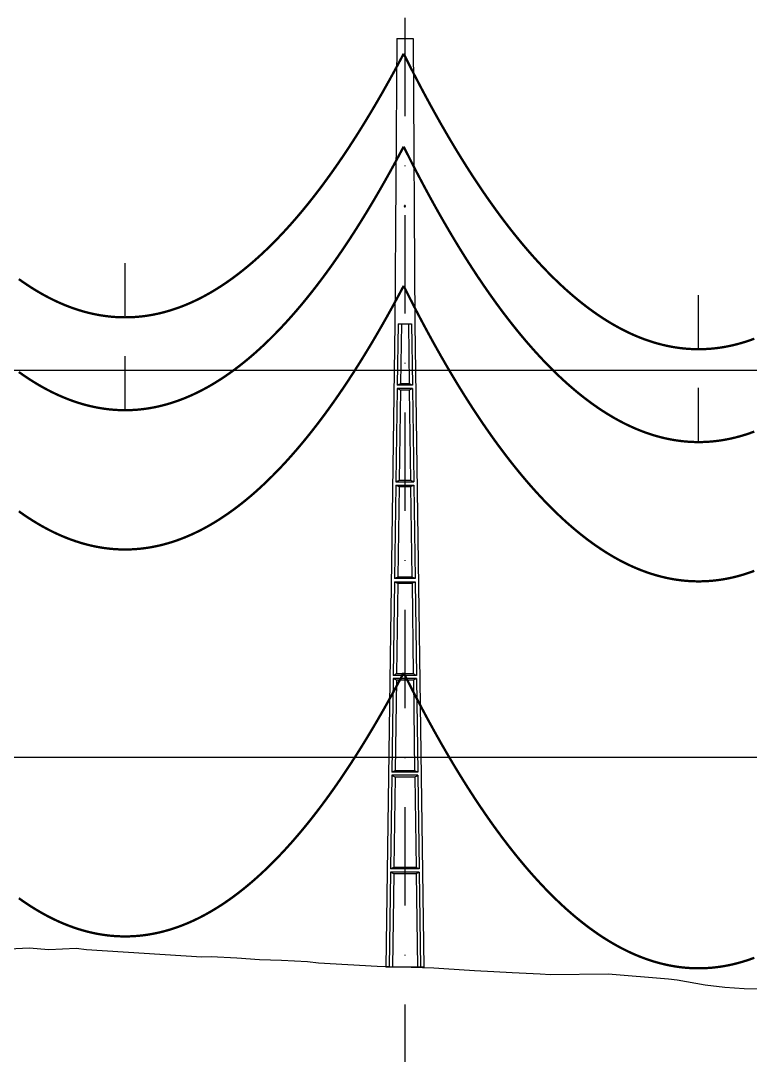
# Model space of a CAD drawing. Header units: metres. Extents: x -121 to 9872, y 3505 to 10721.
# Drawn here: x 7261 to 7355.3, y 6238.4 to 6372.1 of the extents above; entities that cross this region are included whole.
import ezdxf

# ---------------------------------------------------------------- set-up
doc = ezdxf.new("R2010")
doc.units = ezdxf.units.M
doc.linetypes.add('DASHDOT', pattern=[25.4, 12.7, -6.35, 0, -6.35])
doc.linetypes.add('DASHED', pattern=[0.75, 0.5, -0.25])
for name, color, linetype in [('C-ROAD-PROF', 2, 'DASHED'), ('CON-EOL- FO', 101, 'Continuous'), ('CON-EOL- PROJEÇÃO', 22, 'Continuous'), ('CON-EOL-CA ARBUTUS', 144, 'Continuous'), ('GRID', 253, 'Continuous'), ('POSTE DT', 7, 'Continuous')]:
    doc.layers.add(name, color=color, linetype=linetype)

# ---------------------------------------------------------------- blocks, each defined once
blk = doc.blocks.new('*U1')
at = {"layer": 'POSTE DT', "extrusion": (0, 1, 0)}
for p, q in [((-3.31, 378.23), (-4.05, 262)), ((-3.31, 378.23), (3.31, 378.23)), ((3.31, 378.23), (4.06, 262)), ((-4.05, 262), (-7.72, 0)), ((-4.05, 262), (-4.05, 262)), ((-2.73, 262), (-3.08, 237.05)), ((-2.73, 262), (2.75, 262)), ((-1.42, 262), (-1.77, 237.57)), ((1.43, 262), (1.77, 237.57)), ((2.75, 262), (3.1, 237.05)), ((4.06, 262), (7.72, 0)), ((3.1, 237.05), (-3.08, 237.05)), ((-3.1, 235.74), (-3.63, 197.65)), ((3.11, 235.73), (-3.1, 235.74)), ((-1.8, 235.21), (-2.32, 198.19)), ((1.8, 235.21), (2.32, 198.19)), ((3.11, 235.73), (3.65, 197.65)), ((-3.65, 196.34), (-4.19, 158.25)), ((-2.35, 195.8), (-2.87, 158.8)), ((2.35, 195.8), (2.87, 158.8)), ((3.66, 196.34), (4.2, 158.25)), ((-4.21, 156.94), (-4.74, 118.85)), ((-2.9, 156.39), (-3.42, 119.41)), ((2.91, 156.39), (3.42, 119.41)), ((4.21, 156.94), (4.75, 118.85)), ((4.75, 118.85), (-4.74, 118.85)), ((-4.76, 117.54), (-5.29, 79.45)), ((4.77, 117.54), (-4.76, 117.54)), ((-3.46, 116.98), (-3.97, 80.02)), ((3.46, 116.98), (3.98, 80.02)), ((4.77, 117.54), (5.3, 79.45)), ((-5.31, 78.14), (-5.85, 40.06)), ((5.32, 78.14), (-5.31, 78.14)), ((5.3, 79.45), (-5.29, 79.45)), ((-4.01, 77.57), (-4.53, 40.63)), ((4.01, 77.57), (4.53, 40.63)), ((5.32, 78.14), (5.85, 40.06)), ((-5.86, 38.74), (-6.41, 0)), ((5.87, 38.74), (-5.86, 38.74)), ((5.85, 40.06), (-5.85, 40.06)), ((-4.56, 38.17), (-5.1, 0)), ((4.56, 38.17), (5.1, 0)), ((5.87, 38.74), (6.41, 0)), ((-6.41, 0), (-7.72, 0)), ((-5.1, 0), (-6.41, 0)), ((5.1, 0), (-5.1, 0)), ((6.41, 0), (5.1, 0)), ((7.72, 0), (6.41, 0))]:
    blk.add_line(p, q, dxfattribs=at)
at = {"layer": 'POSTE DT', "ltscale": 3}
for points in [[(-3.65, 196.34), (3.66, 196.34)], [(-3.63, 197.65), (3.65, 197.65)], [(-4.21, 156.94), (4.21, 156.94)], [(4.2, 158.25), (-4.19, 158.25)]]:
    blk.add_lwpolyline(points, dxfattribs=at)
at = {"layer": 'POSTE DT'}
for points, knots in [([(0.25, 309.94), (0.25, 309.93), (0.25, 309.93), (0.25, 309.92), (0.25, 309.91), (0.25, 309.9), (0.25, 309.89), (0.24, 309.85), (0.22, 309.82), (0.19, 309.77), (0.16, 309.74), (0.11, 309.71), (0.08, 309.7), (0.01, 309.68), (-0.02, 309.68), (-0.08, 309.7), (-0.11, 309.71), (-0.16, 309.74), (-0.18, 309.76), (-0.21, 309.8), (-0.22, 309.82), (-0.24, 309.85), (-0.24, 309.87), (-0.25, 309.89), (-0.25, 309.9), (-0.25, 309.92), (-0.25, 309.92), (-0.25, 309.93), (-0.25, 309.94), (-0.25, 309.95), (-0.25, 309.95), (-0.25, 309.96), (-0.25, 309.97), (-0.24, 310), (-0.23, 310.02), (-0.21, 310.07), (-0.2, 310.09), (-0.15, 310.14), (-0.13, 310.15), (-0.07, 310.18), (-0.03, 310.19), (0.03, 310.19), (0.06, 310.18), (0.12, 310.16), (0.14, 310.14), (0.18, 310.11), (0.2, 310.09), (0.21, 310.06), (0.22, 310.05), (0.23, 310.04), (0.24, 310.01), (0.24, 309.99), (0.25, 309.97), (0.25, 309.96), (0.25, 309.95), (0.25, 309.94), (0.25, 309.94), (0.25, 309.94), (0.25, 309.94)], [-54.728303, -54.728303, -54.728303, -54.728303, -54.309038, -54.309038, -53.647169, -53.647169, -52.532885, -52.532885, -48.86224, -48.86224, -45.282765, -45.282765, -41.52867, -41.52867, -37.867486, -37.867486, -34.454589, -34.454589, -31.301423, -31.301423, -28.48103, -28.48103, -26.961755, -26.961755, -25.7544, -25.7544, -25.136228, -25.136228, -24.64409, -24.64409, -24.094201, -24.094201, -23.191199, -23.191199, -20.494482, -20.494482, -17.342863, -17.342863, -13.645538, -13.645538, -9.835989, -9.835989, -6.296781, -6.296781, -3.005029, -3.005029, 0, 0, 0, 1.527594, 1.527594, 3.697216, 3.697216, 4.489727, 4.489727, 5.01438, 5.01438, 5.095313, 5.095313, 5.095313, 5.095313]), ([(-1.77, 237.57), (-1.99, 237.49), (-2.21, 237.4), (-2.64, 237.22), (-2.86, 237.14), (-3.08, 237.05)], [0, 0, 0, 0, 56.660495, 56.660495, 113.412826, 113.412826, 113.412826, 113.412826]), ([(1.77, 237.57), (1.18, 237.57), (0.59, 237.57), (-0.59, 237.57), (-1.18, 237.57), (-1.77, 237.57)], [0, 0, 0, 0, 67.306894, 67.306894, 134.614447, 134.614447, 134.614447, 134.614447]), ([(3.1, 237.05), (2.87, 237.14), (2.65, 237.23), (2.21, 237.4), (1.99, 237.49), (1.77, 237.57)], [0, 0, 0, 0, 56.738948, 56.738948, 113.38731, 113.38731, 113.38731, 113.38731]), ([(-3.1, 235.74), (-2.88, 235.65), (-2.67, 235.56), (-2.23, 235.39), (-2.02, 235.3), (-1.8, 235.21)], [0.055576, 0.055576, 0.055576, 0.055576, 56.767409, 56.767409, 113.50757, 113.50757, 113.50757, 113.50757]), ([(-1.8, 235.21), (-1.2, 235.21), (-0.6, 235.21), (0.6, 235.21), (1.2, 235.21), (1.8, 235.21)], [0, 0, 0, 0, 68.567797, 68.567797, 137.136247, 137.136247, 137.136247, 137.136247]), ([(1.8, 235.21), (2.02, 235.3), (2.24, 235.38), (2.68, 235.56), (2.89, 235.65), (3.11, 235.73)], [0, 0, 0, 0, 56.845349, 56.845349, 113.599799, 113.599799, 113.599799, 113.599799]), ([(-2.32, 198.19), (-2.54, 198.1), (-2.76, 198.01), (-3.2, 197.83), (-3.41, 197.74), (-3.63, 197.65)], [0, 0, 0, 0, 63.412073, 63.412073, 126.777421, 126.777421, 126.777421, 126.777421]), ([(2.32, 198.19), (1.55, 198.19), (0.77, 198.19), (-0.77, 198.19), (-1.55, 198.19), (-2.32, 198.19)], [0, 0, 0, 0, 88.31008, 88.31008, 176.620652, 176.620652, 176.620652, 176.620652]), ([(3.65, 197.65), (3.43, 197.74), (3.2, 197.83), (2.76, 198.01), (2.54, 198.1), (2.32, 198.19)], [0, 0, 0, 0, 63.488119, 63.488119, 126.880939, 126.880939, 126.880939, 126.880939]), ([(-3.65, 196.34), (-3.43, 196.25), (-3.22, 196.16), (-2.78, 195.98), (-2.57, 195.89), (-2.35, 195.8)], [0.054307, 0.054307, 0.054307, 0.054307, 63.527131, 63.527131, 127.063246, 127.063246, 127.063246, 127.063246]), ([(-2.35, 195.8), (-1.57, 195.8), (-0.78, 195.8), (0.79, 195.8), (1.57, 195.8), (2.35, 195.8)], [0, 0, 0, 0, 89.585713, 89.585713, 179.17191, 179.17191, 179.17191, 179.17191]), ([(2.35, 195.8), (2.57, 195.89), (2.79, 195.98), (3.23, 196.16), (3.45, 196.25), (3.66, 196.34)], [0, 0, 0, 0, 63.60246, 63.60246, 127.109696, 127.109696, 127.109696, 127.109696]), ([(-4.21, 156.94), (-3.99, 156.85), (-3.77, 156.75), (-3.34, 156.57), (-3.12, 156.48), (-2.9, 156.39)], [0.053423, 0.053423, 0.053423, 0.053423, 70.429742, 70.429742, 140.90167, 140.90167, 140.90167, 140.90167]), ([(-2.87, 158.8), (-3.09, 158.71), (-3.31, 158.62), (-3.75, 158.43), (-3.97, 158.34), (-4.19, 158.25)], [0, 0, 0, 0, 70.301707, 70.301707, 140.590947, 140.590947, 140.590947, 140.590947]), ([(-2.9, 156.39), (-1.94, 156.39), (-0.97, 156.39), (0.97, 156.39), (1.94, 156.39), (2.91, 156.39)], [0, 0, 0, 0, 110.60219, 110.60219, 221.20473, 221.20473, 221.20473, 221.20473]), ([(2.87, 158.8), (1.92, 158.8), (0.96, 158.8), (-0.96, 158.8), (-1.91, 158.8), (-2.87, 158.8)], [0, 0, 0, 0, 109.314454, 109.314454, 218.629264, 218.629264, 218.629264, 218.629264]), ([(4.2, 158.25), (3.98, 158.34), (3.76, 158.44), (3.31, 158.62), (3.09, 158.71), (2.87, 158.8)], [0, 0, 0, 0, 70.379198, 70.379198, 140.659718, 140.659718, 140.659718, 140.659718]), ([(2.91, 156.39), (3.12, 156.48), (3.34, 156.57), (3.78, 156.75), (4, 156.85), (4.21, 156.94)], [0, 0, 0, 0, 70.506649, 70.506649, 140.914701, 140.914701, 140.914701, 140.914701]), ([(-3.42, 119.41), (-3.64, 119.32), (-3.86, 119.23), (-4.3, 119.04), (-4.52, 118.95), (-4.74, 118.85)], [0, 0, 0, 0, 77.299547, 77.299547, 154.618634, 154.618634, 154.618634, 154.618634]), ([(3.42, 119.41), (2.28, 119.41), (1.14, 119.41), (-1.14, 119.41), (-2.28, 119.41), (-3.42, 119.41)], [0, 0, 0, 0, 130.319901, 130.319901, 260.640046, 260.640046, 260.640046, 260.640046]), ([(4.75, 118.85), (4.53, 118.95), (4.31, 119.04), (3.87, 119.23), (3.64, 119.32), (3.42, 119.41)], [0, 0, 0, 0, 77.381597, 77.381597, 154.66183, 154.66183, 154.66183, 154.66183]), ([(-4.76, 117.54), (-4.54, 117.45), (-4.32, 117.35), (-3.89, 117.17), (-3.67, 117.07), (-3.46, 116.98)], [0.052784, 0.052784, 0.052784, 0.052784, 77.438432, 77.438432, 154.950301, 154.950301, 154.950301, 154.950301]), ([(-3.46, 116.98), (-2.3, 116.98), (-1.15, 116.98), (1.15, 116.98), (2.31, 116.98), (3.46, 116.98)], [0, 0, 0, 0, 131.617604, 131.617604, 263.235447, 263.235447, 263.235447, 263.235447]), ([(3.46, 116.98), (3.68, 117.07), (3.89, 117.17), (4.33, 117.35), (4.55, 117.45), (4.77, 117.54)], [0, 0, 0, 0, 77.520013, 77.520013, 154.938747, 154.938747, 154.938747, 154.938747]), ([(-5.31, 78.14), (-5.09, 78.05), (-4.88, 77.95), (-4.44, 77.76), (-4.23, 77.67), (-4.01, 77.57)], [0.052308, 0.052308, 0.052308, 0.052308, 84.527725, 84.527725, 169.158824, 169.158824, 169.158824, 169.158824]), ([(-3.97, 80.02), (-4.19, 79.93), (-4.41, 79.83), (-4.85, 79.64), (-5.07, 79.55), (-5.29, 79.45)], [0, 0, 0, 0, 84.379671, 84.379671, 168.809376, 168.809376, 168.809376, 168.809376]), ([(-4.01, 77.57), (-2.67, 77.57), (-1.34, 77.57), (1.34, 77.57), (2.67, 77.57), (4.01, 77.57)], [0, 0, 0, 0, 152.632212, 152.632212, 305.264569, 305.264569, 305.264569, 305.264569]), ([(3.98, 80.02), (2.65, 80.02), (1.33, 80.02), (-1.32, 80.02), (-2.65, 80.02), (-3.97, 80.02)], [0, 0, 0, 0, 151.326157, 151.326157, 302.652465, 302.652465, 302.652465, 302.652465]), ([(5.3, 79.45), (5.08, 79.55), (4.86, 79.64), (4.42, 79.83), (4.2, 79.93), (3.98, 80.02)], [0, 0, 0, 0, 84.46863, 84.46863, 168.833721, 168.833721, 168.833721, 168.833721]), ([(4.01, 77.57), (4.23, 77.67), (4.45, 77.76), (4.88, 77.95), (5.1, 78.05), (5.32, 78.14)], [0, 0, 0, 0, 84.616316, 84.616316, 169.129178, 169.129178, 169.129178, 169.129178]), ([(-5.86, 38.74), (-5.65, 38.65), (-5.43, 38.55), (-5, 38.36), (-4.78, 38.26), (-4.56, 38.17)], [0.026524, 0.026524, 0.026524, 0.026524, 91.679563, 91.679563, 183.466041, 183.466041, 183.466041, 183.466041]), ([(-4.53, 40.63), (-4.75, 40.53), (-4.97, 40.44), (-5.41, 40.25), (-5.63, 40.15), (-5.85, 40.06)], [0, 0, 0, 0, 91.523648, 91.523648, 183.126775, 183.126775, 183.126775, 183.126775]), ([(-4.56, 38.17), (-3.04, 38.17), (-1.52, 38.17), (1.52, 38.17), (3.04, 38.17), (4.56, 38.17)], [0, 0, 0, 0, 173.646192, 173.646192, 347.292451, 347.292451, 347.292451, 347.292451]), ([(4.53, 40.63), (3.02, 40.63), (1.51, 40.63), (-1.51, 40.63), (-3.02, 40.63), (-4.53, 40.63)], [0, 0, 0, 0, 172.33304, 172.33304, 344.666151, 344.666151, 344.666151, 344.666151]), ([(5.85, 40.06), (5.63, 40.15), (5.41, 40.25), (4.97, 40.44), (4.75, 40.53), (4.53, 40.63)], [0, 0, 0, 0, 91.621326, 91.621326, 183.137324, 183.137324, 183.137324, 183.137324]), ([(4.56, 38.17), (4.78, 38.26), (5, 38.36), (5.43, 38.55), (5.65, 38.65), (5.87, 38.74)], [0, 0, 0, 0, 91.776928, 91.776928, 183.448614, 183.448614, 183.448614, 183.448614])]:
    blk.add_open_spline(points, degree=3, knots=knots, dxfattribs=at)

msp = doc.modelspace()

# ---------------------------------------------------------------- linework, layer by layer
at = {"layer": 'C-ROAD-PROF', "color": 0, "linetype": 'Continuous', "lineweight": -3}
msp.add_lwpolyline([(7259.55, 6252.165), (7262.12, 6252.324), (7264.667, 6252.114), (7268.177, 6252.261), (7269.507, 6252.091), (7276.975, 6251.607), (7284.419, 6251.135), (7285.642, 6251.188), (7288.925, 6251.029), (7291.851, 6250.812), (7294.707, 6250.732), (7298.075, 6250.549), (7299.471, 6250.359), (7307.046, 6249.961), (7314.368, 6249.729), (7315.673, 6249.661), (7319.649, 6249.4), (7322.127, 6249.262), (7324.502, 6249.127), (7328.11, 6248.962), (7329.443, 6248.882), (7336.915, 6248.954), (7344.702, 6248.299), (7345.819, 6248.187), (7349.44, 6247.551), (7351.963, 6247.221), (7354.442, 6247.061), (7358.068, 6246.99)], dxfattribs=at)
at = {"layer": 'CON-EOL- FO', "const_width": 0.3}
for points in [[(7260.784, 6308.726), (7261.152, 6308.465), (7261.52, 6308.21), (7261.888, 6307.963), (7262.256, 6307.723), (7262.625, 6307.49), (7262.993, 6307.264), (7263.361, 6307.045), (7263.729, 6306.833), (7264.097, 6306.629), (7264.465, 6306.431), (7264.834, 6306.241), (7265.202, 6306.057), (7265.57, 6305.881), (7265.938, 6305.712), (7266.306, 6305.55), (7266.674, 6305.396), (7267.043, 6305.248), (7267.411, 6305.107), (7267.779, 6304.974), (7268.147, 6304.848), (7268.515, 6304.729), (7268.883, 6304.616), (7269.251, 6304.511), (7269.62, 6304.414), (7269.988, 6304.323), (7270.356, 6304.239), (7270.724, 6304.163), (7271.092, 6304.093), (7271.46, 6304.031), (7271.829, 6303.976), (7272.197, 6303.928), (7272.565, 6303.887), (7272.933, 6303.853), (7273.301, 6303.826), (7273.669, 6303.807), (7274.038, 6303.794), (7274.406, 6303.789), (7274.774, 6303.79), (7275.142, 6303.799), (7275.51, 6303.815), (7275.878, 6303.838), (7276.247, 6303.868), (7276.615, 6303.906), (7276.983, 6303.95), (7277.351, 6304.001), (7277.719, 6304.06), (7278.087, 6304.126), (7278.455, 6304.199), (7278.824, 6304.278), (7279.192, 6304.365), (7279.56, 6304.46), (7279.928, 6304.561), (7280.296, 6304.669), (7280.664, 6304.785), (7281.033, 6304.907), (7281.401, 6305.037), (7281.769, 6305.174), (7282.137, 6305.318), (7282.505, 6305.469), (7282.873, 6305.627), (7283.242, 6305.792), (7283.61, 6305.965), (7283.978, 6306.144), (7284.346, 6306.331), (7284.714, 6306.525), (7285.082, 6306.726), (7285.451, 6306.934), (7285.819, 6307.149), (7286.187, 6307.371), (7286.555, 6307.601), (7286.923, 6307.837), (7287.291, 6308.081), (7287.659, 6308.331), (7288.028, 6308.589), (7288.396, 6308.854), (7288.764, 6309.127), (7289.132, 6309.406), (7289.5, 6309.692), (7289.868, 6309.986), (7290.237, 6310.286), (7290.605, 6310.594), (7290.973, 6310.909), (7291.341, 6311.231), (7291.709, 6311.561), (7292.077, 6311.897), (7292.446, 6312.24), (7292.814, 6312.591), (7293.182, 6312.949), (7293.55, 6313.314), (7293.918, 6313.686), (7294.286, 6314.065), (7294.654, 6314.452), (7295.023, 6314.845), (7295.391, 6315.246), (7295.759, 6315.654), (7296.127, 6316.069), (7296.495, 6316.491), (7296.863, 6316.92), (7297.232, 6317.356), (7297.6, 6317.8), (7297.968, 6318.251), (7298.336, 6318.709), (7298.704, 6319.174), (7299.072, 6319.646), (7299.441, 6320.126), (7299.809, 6320.612), (7300.177, 6321.106), (7300.545, 6321.607), (7300.913, 6322.115), (7301.281, 6322.631), (7301.65, 6323.153), (7302.018, 6323.683), (7302.386, 6324.22), (7302.754, 6324.764), (7303.122, 6325.315), (7303.49, 6325.873), (7303.858, 6326.439), (7304.227, 6327.012), (7304.595, 6327.592), (7304.963, 6328.179), (7305.331, 6328.774), (7305.699, 6329.375), (7306.067, 6329.984), (7306.436, 6330.6), (7306.804, 6331.223), (7307.172, 6331.854), (7307.54, 6332.492), (7307.908, 6333.136), (7308.276, 6333.789), (7308.645, 6334.448), (7309.013, 6335.115), (7309.381, 6335.788), (7309.749, 6336.469), (7310.117, 6337.158), (7310.485, 6337.853)], [(7310.485, 6337.853), (7310.853, 6337.116), (7311.222, 6336.387), (7311.59, 6335.664), (7311.958, 6334.949), (7312.326, 6334.241), (7312.694, 6333.54), (7313.062, 6332.847), (7313.431, 6332.16), (7313.799, 6331.481), (7314.167, 6330.81), (7314.535, 6330.145), (7314.903, 6329.488), (7315.271, 6328.838), (7315.64, 6328.195), (7316.008, 6327.559), (7316.376, 6326.93), (7316.744, 6326.309), (7317.112, 6325.695), (7317.48, 6325.088), (7317.849, 6324.489), (7318.217, 6323.896), (7318.585, 6323.311), (7318.953, 6322.733), (7319.321, 6322.162), (7319.689, 6321.598), (7320.057, 6321.042), (7320.426, 6320.493), (7320.794, 6319.951), (7321.162, 6319.416), (7321.53, 6318.888), (7321.898, 6318.368), (7322.266, 6317.854), (7322.635, 6317.348), (7323.003, 6316.849), (7323.371, 6316.357), (7323.739, 6315.873), (7324.107, 6315.395), (7324.475, 6314.925), (7324.844, 6314.462), (7325.212, 6314.006), (7325.58, 6313.557), (7325.948, 6313.115), (7326.316, 6312.681), (7326.684, 6312.254), (7327.052, 6311.833), (7327.421, 6311.42), (7327.789, 6311.015), (7328.157, 6310.616), (7328.525, 6310.224), (7328.893, 6309.84), (7329.261, 6309.463), (7329.63, 6309.093), (7329.998, 6308.73), (7330.366, 6308.374), (7330.734, 6308.025), (7331.102, 6307.684), (7331.47, 6307.349), (7331.839, 6307.022), (7332.207, 6306.702), (7332.575, 6306.389), (7332.943, 6306.083), (7333.311, 6305.784), (7333.679, 6305.493), (7334.048, 6305.208), (7334.416, 6304.931), (7334.784, 6304.661), (7335.152, 6304.398), (7335.52, 6304.142), (7335.888, 6303.893), (7336.256, 6303.652), (7336.625, 6303.417), (7336.993, 6303.19), (7337.361, 6302.969), (7337.729, 6302.756), (7338.097, 6302.55), (7338.465, 6302.351), (7338.834, 6302.159), (7339.202, 6301.975), (7339.57, 6301.797), (7339.938, 6301.627), (7340.306, 6301.463), (7340.674, 6301.307), (7341.043, 6301.158), (7341.411, 6301.016), (7341.779, 6300.881), (7342.147, 6300.753), (7342.515, 6300.633), (7342.883, 6300.519), (7343.251, 6300.413), (7343.62, 6300.314), (7343.988, 6300.221), (7344.356, 6300.136), (7344.724, 6300.058), (7345.092, 6299.988), (7345.46, 6299.924), (7345.829, 6299.867), (7346.197, 6299.818), (7346.565, 6299.775), (7346.933, 6299.74), (7347.301, 6299.712), (7347.669, 6299.691), (7348.038, 6299.677), (7348.406, 6299.67), (7348.774, 6299.67), (7349.142, 6299.678), (7349.51, 6299.692), (7349.878, 6299.714), (7350.247, 6299.742), (7350.615, 6299.778), (7350.983, 6299.821), (7351.351, 6299.871), (7351.719, 6299.928), (7352.087, 6299.993), (7352.455, 6300.064), (7352.824, 6300.143), (7353.192, 6300.228), (7353.56, 6300.321), (7353.928, 6300.421), (7354.296, 6300.528), (7354.664, 6300.642), (7355.033, 6300.763), (7355.401, 6300.891), (7355.769, 6301.027)]]:
    msp.add_lwpolyline(points, dxfattribs=at)
at = {"layer": 'CON-EOL- PROJEÇÃO', "lineweight": 30, "const_width": 0.3}
for points in [[(7260.784, 6258.726), (7261.152, 6258.465), (7261.52, 6258.21), (7261.888, 6257.963), (7262.256, 6257.723), (7262.625, 6257.49), (7262.993, 6257.264), (7263.361, 6257.045), (7263.729, 6256.833), (7264.097, 6256.629), (7264.465, 6256.431), (7264.834, 6256.241), (7265.202, 6256.057), (7265.57, 6255.881), (7265.938, 6255.712), (7266.306, 6255.55), (7266.674, 6255.396), (7267.043, 6255.248), (7267.411, 6255.107), (7267.779, 6254.974), (7268.147, 6254.848), (7268.515, 6254.729), (7268.883, 6254.616), (7269.251, 6254.511), (7269.62, 6254.414), (7269.988, 6254.323), (7270.356, 6254.239), (7270.724, 6254.163), (7271.092, 6254.093), (7271.46, 6254.031), (7271.829, 6253.976), (7272.197, 6253.928), (7272.565, 6253.887), (7272.933, 6253.853), (7273.301, 6253.826), (7273.669, 6253.807), (7274.038, 6253.794), (7274.406, 6253.789), (7274.774, 6253.79), (7275.142, 6253.799), (7275.51, 6253.815), (7275.878, 6253.838), (7276.247, 6253.868), (7276.615, 6253.906), (7276.983, 6253.95), (7277.351, 6254.001), (7277.719, 6254.06), (7278.087, 6254.126), (7278.455, 6254.199), (7278.824, 6254.278), (7279.192, 6254.365), (7279.56, 6254.46), (7279.928, 6254.561), (7280.296, 6254.669), (7280.664, 6254.785), (7281.033, 6254.907), (7281.401, 6255.037), (7281.769, 6255.174), (7282.137, 6255.318), (7282.505, 6255.469), (7282.873, 6255.627), (7283.242, 6255.792), (7283.61, 6255.965), (7283.978, 6256.144), (7284.346, 6256.331), (7284.714, 6256.525), (7285.082, 6256.726), (7285.451, 6256.934), (7285.819, 6257.149), (7286.187, 6257.371), (7286.555, 6257.601), (7286.923, 6257.837), (7287.291, 6258.081), (7287.659, 6258.331), (7288.028, 6258.589), (7288.396, 6258.854), (7288.764, 6259.127), (7289.132, 6259.406), (7289.5, 6259.692), (7289.868, 6259.986), (7290.237, 6260.286), (7290.605, 6260.594), (7290.973, 6260.909), (7291.341, 6261.231), (7291.709, 6261.561), (7292.077, 6261.897), (7292.446, 6262.24), (7292.814, 6262.591), (7293.182, 6262.949), (7293.55, 6263.314), (7293.918, 6263.686), (7294.286, 6264.065), (7294.654, 6264.452), (7295.023, 6264.845), (7295.391, 6265.246), (7295.759, 6265.654), (7296.127, 6266.069), (7296.495, 6266.491), (7296.863, 6266.92), (7297.232, 6267.356), (7297.6, 6267.8), (7297.968, 6268.251), (7298.336, 6268.709), (7298.704, 6269.174), (7299.072, 6269.646), (7299.441, 6270.126), (7299.809, 6270.612), (7300.177, 6271.106), (7300.545, 6271.607), (7300.913, 6272.115), (7301.281, 6272.631), (7301.65, 6273.153), (7302.018, 6273.683), (7302.386, 6274.22), (7302.754, 6274.764), (7303.122, 6275.315), (7303.49, 6275.873), (7303.858, 6276.439), (7304.227, 6277.012), (7304.595, 6277.592), (7304.963, 6278.179), (7305.331, 6278.774), (7305.699, 6279.375), (7306.067, 6279.984), (7306.436, 6280.6), (7306.804, 6281.223), (7307.172, 6281.854), (7307.54, 6282.492), (7307.908, 6283.136), (7308.276, 6283.789), (7308.645, 6284.448), (7309.013, 6285.115), (7309.381, 6285.788), (7309.749, 6286.469), (7310.117, 6287.158), (7310.485, 6287.853)], [(7310.485, 6287.853), (7310.853, 6287.116), (7311.222, 6286.386), (7311.59, 6285.664), (7311.958, 6284.949), (7312.326, 6284.241), (7312.694, 6283.54), (7313.062, 6282.847), (7313.431, 6282.16), (7313.799, 6281.481), (7314.167, 6280.81), (7314.535, 6280.145), (7314.903, 6279.488), (7315.271, 6278.838), (7315.64, 6278.195), (7316.008, 6277.559), (7316.376, 6276.93), (7316.744, 6276.309), (7317.112, 6275.695), (7317.48, 6275.088), (7317.849, 6274.489), (7318.217, 6273.896), (7318.585, 6273.311), (7318.953, 6272.733), (7319.321, 6272.162), (7319.689, 6271.598), (7320.057, 6271.042), (7320.426, 6270.493), (7320.794, 6269.951), (7321.162, 6269.416), (7321.53, 6268.888), (7321.898, 6268.368), (7322.266, 6267.854), (7322.635, 6267.348), (7323.003, 6266.849), (7323.371, 6266.357), (7323.739, 6265.873), (7324.107, 6265.395), (7324.475, 6264.925), (7324.844, 6264.462), (7325.212, 6264.006), (7325.58, 6263.557), (7325.948, 6263.115), (7326.316, 6262.681), (7326.684, 6262.254), (7327.052, 6261.833), (7327.421, 6261.42), (7327.789, 6261.015), (7328.157, 6260.616), (7328.525, 6260.224), (7328.893, 6259.84), (7329.261, 6259.463), (7329.63, 6259.093), (7329.998, 6258.73), (7330.366, 6258.374), (7330.734, 6258.025), (7331.102, 6257.684), (7331.47, 6257.349), (7331.839, 6257.022), (7332.207, 6256.702), (7332.575, 6256.389), (7332.943, 6256.083), (7333.311, 6255.784), (7333.679, 6255.493), (7334.048, 6255.208), (7334.416, 6254.931), (7334.784, 6254.661), (7335.152, 6254.398), (7335.52, 6254.142), (7335.888, 6253.893), (7336.256, 6253.651), (7336.625, 6253.417), (7336.993, 6253.19), (7337.361, 6252.969), (7337.729, 6252.756), (7338.097, 6252.55), (7338.465, 6252.351), (7338.834, 6252.159), (7339.202, 6251.975), (7339.57, 6251.797), (7339.938, 6251.627), (7340.306, 6251.463), (7340.674, 6251.307), (7341.043, 6251.158), (7341.411, 6251.016), (7341.779, 6250.881), (7342.147, 6250.753), (7342.515, 6250.633), (7342.883, 6250.519), (7343.251, 6250.413), (7343.62, 6250.314), (7343.988, 6250.221), (7344.356, 6250.136), (7344.724, 6250.058), (7345.092, 6249.988), (7345.46, 6249.924), (7345.829, 6249.867), (7346.197, 6249.818), (7346.565, 6249.775), (7346.933, 6249.74), (7347.301, 6249.712), (7347.669, 6249.691), (7348.038, 6249.677), (7348.406, 6249.67), (7348.774, 6249.67), (7349.142, 6249.678), (7349.51, 6249.692), (7349.878, 6249.714), (7350.247, 6249.742), (7350.615, 6249.778), (7350.983, 6249.821), (7351.351, 6249.871), (7351.719, 6249.928), (7352.087, 6249.993), (7352.455, 6250.064), (7352.824, 6250.143), (7353.192, 6250.228), (7353.56, 6250.321), (7353.928, 6250.421), (7354.296, 6250.528), (7354.664, 6250.642), (7355.033, 6250.763), (7355.401, 6250.891), (7355.769, 6251.027)]]:
    msp.add_lwpolyline(points, dxfattribs=at)
at = {"layer": 'CON-EOL-CA ARBUTUS'}
for p, q in [((7274.502, 6333.788), (7274.502, 6340.788)), ((7348.576, 6329.669), (7348.576, 6336.669)), ((7274.502, 6321.788), (7274.502, 6328.788)), ((7348.576, 6317.669), (7348.576, 6324.669))]:
    msp.add_line(p, q, dxfattribs=at)
at = {"layer": 'CON-EOL-CA ARBUTUS', "const_width": 0.3}
for points in [[(7260.784, 6338.726), (7261.152, 6338.465), (7261.52, 6338.21), (7261.888, 6337.963), (7262.256, 6337.723), (7262.625, 6337.49), (7262.993, 6337.264), (7263.361, 6337.045), (7263.729, 6336.833), (7264.097, 6336.629), (7264.465, 6336.431), (7264.834, 6336.241), (7265.202, 6336.057), (7265.57, 6335.881), (7265.938, 6335.712), (7266.306, 6335.55), (7266.674, 6335.396), (7267.043, 6335.248), (7267.411, 6335.107), (7267.779, 6334.974), (7268.147, 6334.848), (7268.515, 6334.729), (7268.883, 6334.616), (7269.251, 6334.511), (7269.62, 6334.414), (7269.988, 6334.323), (7270.356, 6334.239), (7270.724, 6334.163), (7271.092, 6334.093), (7271.46, 6334.031), (7271.829, 6333.976), (7272.197, 6333.928), (7272.565, 6333.887), (7272.933, 6333.853), (7273.301, 6333.826), (7273.669, 6333.807), (7274.038, 6333.794), (7274.406, 6333.789), (7274.774, 6333.79), (7275.142, 6333.799), (7275.51, 6333.815), (7275.878, 6333.838), (7276.247, 6333.868), (7276.615, 6333.906), (7276.983, 6333.95), (7277.351, 6334.001), (7277.719, 6334.06), (7278.087, 6334.126), (7278.455, 6334.199), (7278.824, 6334.278), (7279.192, 6334.365), (7279.56, 6334.46), (7279.928, 6334.561), (7280.296, 6334.669), (7280.664, 6334.785), (7281.033, 6334.907), (7281.401, 6335.037), (7281.769, 6335.174), (7282.137, 6335.318), (7282.505, 6335.469), (7282.873, 6335.627), (7283.242, 6335.792), (7283.61, 6335.965), (7283.978, 6336.144), (7284.346, 6336.331), (7284.714, 6336.525), (7285.082, 6336.726), (7285.451, 6336.934), (7285.819, 6337.149), (7286.187, 6337.371), (7286.555, 6337.601), (7286.923, 6337.837), (7287.291, 6338.081), (7287.659, 6338.331), (7288.028, 6338.589), (7288.396, 6338.854), (7288.764, 6339.127), (7289.132, 6339.406), (7289.5, 6339.692), (7289.868, 6339.986), (7290.237, 6340.286), (7290.605, 6340.594), (7290.973, 6340.909), (7291.341, 6341.231), (7291.709, 6341.561), (7292.077, 6341.897), (7292.446, 6342.24), (7292.814, 6342.591), (7293.182, 6342.949), (7293.55, 6343.314), (7293.918, 6343.686), (7294.286, 6344.065), (7294.654, 6344.452), (7295.023, 6344.845), (7295.391, 6345.246), (7295.759, 6345.654), (7296.127, 6346.069), (7296.495, 6346.491), (7296.863, 6346.92), (7297.232, 6347.356), (7297.6, 6347.8), (7297.968, 6348.251), (7298.336, 6348.709), (7298.704, 6349.174), (7299.072, 6349.646), (7299.441, 6350.126), (7299.809, 6350.612), (7300.177, 6351.106), (7300.545, 6351.607), (7300.913, 6352.115), (7301.281, 6352.631), (7301.65, 6353.153), (7302.018, 6353.683), (7302.386, 6354.22), (7302.754, 6354.764), (7303.122, 6355.315), (7303.49, 6355.873), (7303.858, 6356.439), (7304.227, 6357.012), (7304.595, 6357.592), (7304.963, 6358.179), (7305.331, 6358.774), (7305.699, 6359.375), (7306.067, 6359.984), (7306.436, 6360.6), (7306.804, 6361.223), (7307.172, 6361.854), (7307.54, 6362.492), (7307.908, 6363.136), (7308.276, 6363.789), (7308.645, 6364.448), (7309.013, 6365.115), (7309.381, 6365.788), (7309.749, 6366.469), (7310.117, 6367.158), (7310.485, 6367.853)], [(7310.485, 6367.853), (7310.853, 6367.116), (7311.222, 6366.386), (7311.59, 6365.664), (7311.958, 6364.949), (7312.326, 6364.241), (7312.694, 6363.54), (7313.062, 6362.847), (7313.431, 6362.16), (7313.799, 6361.481), (7314.167, 6360.81), (7314.535, 6360.145), (7314.903, 6359.488), (7315.271, 6358.838), (7315.64, 6358.195), (7316.008, 6357.559), (7316.376, 6356.93), (7316.744, 6356.309), (7317.112, 6355.695), (7317.48, 6355.088), (7317.849, 6354.489), (7318.217, 6353.896), (7318.585, 6353.311), (7318.953, 6352.733), (7319.321, 6352.162), (7319.689, 6351.598), (7320.057, 6351.042), (7320.426, 6350.493), (7320.794, 6349.951), (7321.162, 6349.416), (7321.53, 6348.888), (7321.898, 6348.368), (7322.266, 6347.854), (7322.635, 6347.348), (7323.003, 6346.849), (7323.371, 6346.357), (7323.739, 6345.873), (7324.107, 6345.395), (7324.475, 6344.925), (7324.844, 6344.462), (7325.212, 6344.006), (7325.58, 6343.557), (7325.948, 6343.115), (7326.316, 6342.681), (7326.684, 6342.254), (7327.052, 6341.833), (7327.421, 6341.42), (7327.789, 6341.015), (7328.157, 6340.616), (7328.525, 6340.224), (7328.893, 6339.84), (7329.261, 6339.463), (7329.63, 6339.093), (7329.998, 6338.73), (7330.366, 6338.374), (7330.734, 6338.025), (7331.102, 6337.684), (7331.47, 6337.349), (7331.839, 6337.022), (7332.207, 6336.702), (7332.575, 6336.389), (7332.943, 6336.083), (7333.311, 6335.784), (7333.679, 6335.493), (7334.048, 6335.208), (7334.416, 6334.931), (7334.784, 6334.661), (7335.152, 6334.398), (7335.52, 6334.142), (7335.888, 6333.893), (7336.256, 6333.651), (7336.625, 6333.417), (7336.993, 6333.19), (7337.361, 6332.969), (7337.729, 6332.756), (7338.097, 6332.55), (7338.465, 6332.351), (7338.834, 6332.159), (7339.202, 6331.975), (7339.57, 6331.797), (7339.938, 6331.627), (7340.306, 6331.463), (7340.674, 6331.307), (7341.043, 6331.158), (7341.411, 6331.016), (7341.779, 6330.881), (7342.147, 6330.753), (7342.515, 6330.633), (7342.883, 6330.519), (7343.251, 6330.413), (7343.62, 6330.314), (7343.988, 6330.221), (7344.356, 6330.136), (7344.724, 6330.058), (7345.092, 6329.988), (7345.46, 6329.924), (7345.829, 6329.867), (7346.197, 6329.818), (7346.565, 6329.775), (7346.933, 6329.74), (7347.301, 6329.712), (7347.669, 6329.691), (7348.038, 6329.677), (7348.406, 6329.67), (7348.774, 6329.67), (7349.142, 6329.678), (7349.51, 6329.692), (7349.878, 6329.714), (7350.247, 6329.742), (7350.615, 6329.778), (7350.983, 6329.821), (7351.351, 6329.871), (7351.719, 6329.928), (7352.087, 6329.993), (7352.455, 6330.064), (7352.824, 6330.143), (7353.192, 6330.228), (7353.56, 6330.321), (7353.928, 6330.421), (7354.296, 6330.528), (7354.664, 6330.642), (7355.033, 6330.763), (7355.401, 6330.891), (7355.769, 6331.027)], [(7260.784, 6326.726), (7261.152, 6326.465), (7261.52, 6326.21), (7261.888, 6325.963), (7262.256, 6325.723), (7262.625, 6325.49), (7262.993, 6325.264), (7263.361, 6325.045), (7263.729, 6324.833), (7264.097, 6324.629), (7264.465, 6324.431), (7264.834, 6324.241), (7265.202, 6324.057), (7265.57, 6323.881), (7265.938, 6323.712), (7266.306, 6323.55), (7266.674, 6323.396), (7267.043, 6323.248), (7267.411, 6323.107), (7267.779, 6322.974), (7268.147, 6322.848), (7268.515, 6322.729), (7268.883, 6322.616), (7269.251, 6322.511), (7269.62, 6322.414), (7269.988, 6322.323), (7270.356, 6322.239), (7270.724, 6322.163), (7271.092, 6322.093), (7271.46, 6322.031), (7271.829, 6321.976), (7272.197, 6321.928), (7272.565, 6321.887), (7272.933, 6321.853), (7273.301, 6321.826), (7273.669, 6321.807), (7274.038, 6321.794), (7274.406, 6321.789), (7274.774, 6321.79), (7275.142, 6321.799), (7275.51, 6321.815), (7275.878, 6321.838), (7276.247, 6321.868), (7276.615, 6321.906), (7276.983, 6321.95), (7277.351, 6322.001), (7277.719, 6322.06), (7278.087, 6322.126), (7278.455, 6322.199), (7278.824, 6322.278), (7279.192, 6322.365), (7279.56, 6322.46), (7279.928, 6322.561), (7280.296, 6322.669), (7280.664, 6322.785), (7281.033, 6322.907), (7281.401, 6323.037), (7281.769, 6323.174), (7282.137, 6323.318), (7282.505, 6323.469), (7282.873, 6323.627), (7283.242, 6323.792), (7283.61, 6323.965), (7283.978, 6324.144), (7284.346, 6324.331), (7284.714, 6324.525), (7285.082, 6324.726), (7285.451, 6324.934), (7285.819, 6325.149), (7286.187, 6325.371), (7286.555, 6325.601), (7286.923, 6325.837), (7287.291, 6326.081), (7287.659, 6326.331), (7288.028, 6326.589), (7288.396, 6326.854), (7288.764, 6327.127), (7289.132, 6327.406), (7289.5, 6327.692), (7289.868, 6327.986), (7290.237, 6328.286), (7290.605, 6328.594), (7290.973, 6328.909), (7291.341, 6329.231), (7291.709, 6329.561), (7292.077, 6329.897), (7292.446, 6330.24), (7292.814, 6330.591), (7293.182, 6330.949), (7293.55, 6331.314), (7293.918, 6331.686), (7294.286, 6332.065), (7294.654, 6332.452), (7295.023, 6332.845), (7295.391, 6333.246), (7295.759, 6333.654), (7296.127, 6334.069), (7296.495, 6334.491), (7296.863, 6334.92), (7297.232, 6335.356), (7297.6, 6335.8), (7297.968, 6336.251), (7298.336, 6336.709), (7298.704, 6337.174), (7299.072, 6337.646), (7299.441, 6338.126), (7299.809, 6338.612), (7300.177, 6339.106), (7300.545, 6339.607), (7300.913, 6340.115), (7301.281, 6340.631), (7301.65, 6341.153), (7302.018, 6341.683), (7302.386, 6342.22), (7302.754, 6342.764), (7303.122, 6343.315), (7303.49, 6343.873), (7303.858, 6344.439), (7304.227, 6345.012), (7304.595, 6345.592), (7304.963, 6346.179), (7305.331, 6346.774), (7305.699, 6347.375), (7306.067, 6347.984), (7306.436, 6348.6), (7306.804, 6349.223), (7307.172, 6349.854), (7307.54, 6350.492), (7307.908, 6351.136), (7308.276, 6351.789), (7308.645, 6352.448), (7309.013, 6353.115), (7309.381, 6353.788), (7309.749, 6354.469), (7310.117, 6355.158), (7310.485, 6355.853)], [(7310.485, 6355.853), (7310.853, 6355.116), (7311.222, 6354.387), (7311.59, 6353.664), (7311.958, 6352.949), (7312.326, 6352.241), (7312.694, 6351.54), (7313.062, 6350.847), (7313.431, 6350.16), (7313.799, 6349.481), (7314.167, 6348.81), (7314.535, 6348.145), (7314.903, 6347.488), (7315.271, 6346.838), (7315.64, 6346.195), (7316.008, 6345.559), (7316.376, 6344.93), (7316.744, 6344.309), (7317.112, 6343.695), (7317.48, 6343.088), (7317.849, 6342.489), (7318.217, 6341.896), (7318.585, 6341.311), (7318.953, 6340.733), (7319.321, 6340.162), (7319.689, 6339.598), (7320.057, 6339.042), (7320.426, 6338.493), (7320.794, 6337.951), (7321.162, 6337.416), (7321.53, 6336.888), (7321.898, 6336.368), (7322.266, 6335.854), (7322.635, 6335.348), (7323.003, 6334.849), (7323.371, 6334.357), (7323.739, 6333.873), (7324.107, 6333.395), (7324.475, 6332.925), (7324.844, 6332.462), (7325.212, 6332.006), (7325.58, 6331.557), (7325.948, 6331.115), (7326.316, 6330.681), (7326.684, 6330.254), (7327.052, 6329.833), (7327.421, 6329.42), (7327.789, 6329.015), (7328.157, 6328.616), (7328.525, 6328.224), (7328.893, 6327.84), (7329.261, 6327.463), (7329.63, 6327.093), (7329.998, 6326.73), (7330.366, 6326.374), (7330.734, 6326.025), (7331.102, 6325.684), (7331.47, 6325.349), (7331.839, 6325.022), (7332.207, 6324.702), (7332.575, 6324.389), (7332.943, 6324.083), (7333.311, 6323.784), (7333.679, 6323.493), (7334.048, 6323.208), (7334.416, 6322.931), (7334.784, 6322.661), (7335.152, 6322.398), (7335.52, 6322.142), (7335.888, 6321.893), (7336.256, 6321.652), (7336.625, 6321.417), (7336.993, 6321.19), (7337.361, 6320.969), (7337.729, 6320.756), (7338.097, 6320.55), (7338.465, 6320.351), (7338.834, 6320.159), (7339.202, 6319.975), (7339.57, 6319.797), (7339.938, 6319.627), (7340.306, 6319.463), (7340.674, 6319.307), (7341.043, 6319.158), (7341.411, 6319.016), (7341.779, 6318.881), (7342.147, 6318.753), (7342.515, 6318.633), (7342.883, 6318.519), (7343.251, 6318.413), (7343.62, 6318.314), (7343.988, 6318.221), (7344.356, 6318.136), (7344.724, 6318.058), (7345.092, 6317.988), (7345.46, 6317.924), (7345.829, 6317.867), (7346.197, 6317.818), (7346.565, 6317.775), (7346.933, 6317.74), (7347.301, 6317.712), (7347.669, 6317.691), (7348.038, 6317.677), (7348.406, 6317.67), (7348.774, 6317.67), (7349.142, 6317.678), (7349.51, 6317.692), (7349.878, 6317.714), (7350.247, 6317.742), (7350.615, 6317.778), (7350.983, 6317.821), (7351.351, 6317.871), (7351.719, 6317.928), (7352.087, 6317.993), (7352.455, 6318.064), (7352.824, 6318.143), (7353.192, 6318.228), (7353.56, 6318.321), (7353.928, 6318.421), (7354.296, 6318.528), (7354.664, 6318.642), (7355.033, 6318.763), (7355.401, 6318.891), (7355.769, 6319.027)]]:
    msp.add_lwpolyline(points, dxfattribs=at)
at = {"layer": 'GRID', "linetype": 'DASHDOT'}
msp.add_line((7310.642, 7876.973), (7310.642, 5510.205), dxfattribs=at)
at = {"layer": 'GRID'}
for points in [[(-30.298, 6326.973), (7827.812, 6326.973)], [(-30.298, 6276.973), (7827.812, 6276.973)]]:
    msp.add_lwpolyline(points, dxfattribs=at)

# ---------------------------------------------------------------- block references
at = {"layer": 'POSTE DT', "xscale": 0.3172702451939489, "yscale": 0.3172702451939489, "zscale": 0.3172702451939489}
msp.add_blockref('*U1', (7310.642, 6249.814), dxfattribs=at)

doc.saveas('drawing.dxf')
